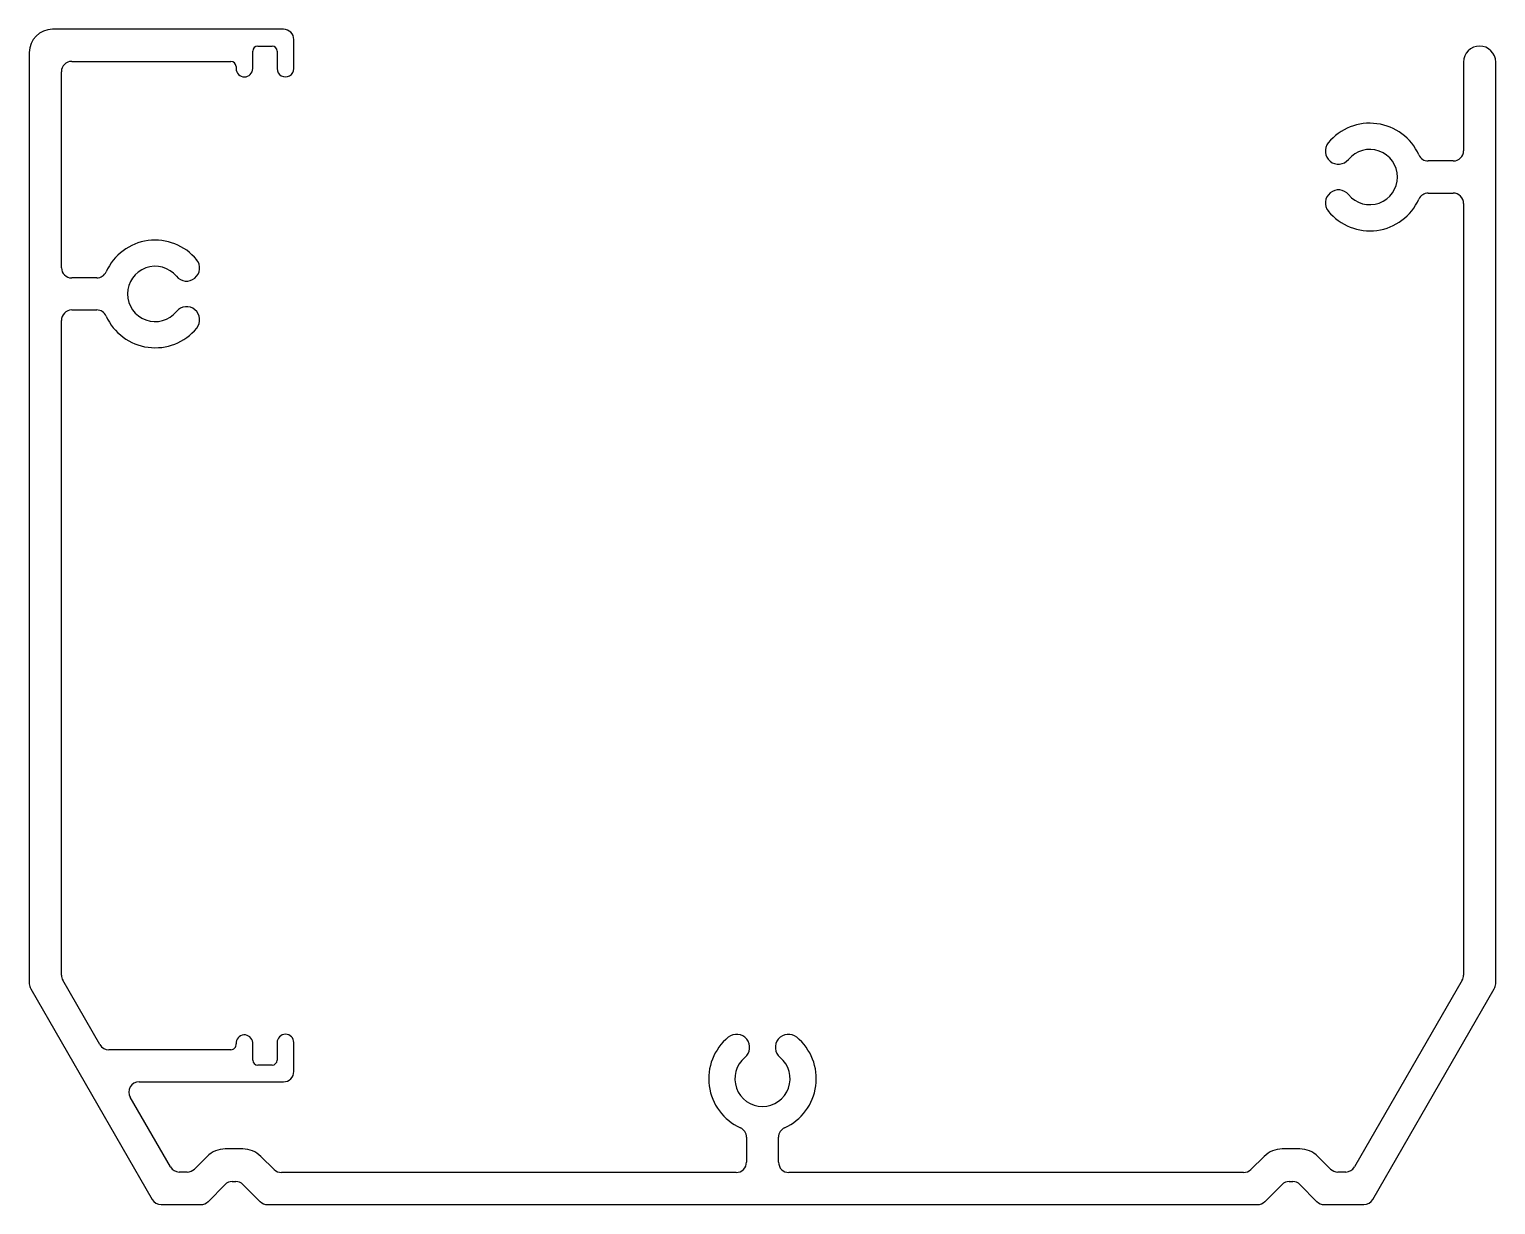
# Model space of a CAD drawing. Extents: x -57 to 57, y 32 to 124.
import ezdxf

# ---------------------------------------------------------------- set-up
doc = ezdxf.new("R2010")
doc.units = 0
doc.layers.get('0').update_dxf_attribs({"linetype": 'CONTINUOUS'})

msp = doc.modelspace()

# ---------------------------------------------------------------- linework, layer by layer
for p, q in [((-37.3, 123.76), (-55.3, 123.76)), ((-39.3, 122.46), (-38.2, 122.46)), ((-36.5, 120.71), (-36.5, 122.96)), ((-57.1, 121.96), (-57.1, 49.46)), ((-53.8, 121.26), (-41.4, 121.26)), ((-39.7, 120.71), (-39.7, 122.06)), ((-37.8, 122.06), (-37.8, 120.71)), ((54.6, 121.21), (54.6, 114.31)), ((57.1, 49.46), (57.1, 121.21)), ((-54.6, 105.19), (-54.6, 120.46)), ((-41, 120.86), (-41, 120.71)), ((53.8, 113.51), (51.85, 113.51)), ((51.85, 111.01), (53.8, 111.01)), ((54.6, 110.21), (54.6, 50.13)), ((-51.85, 104.41), (-53.8, 104.41)), ((-53.8, 101.91), (-51.85, 101.91)), ((-54.6, 50.13), (-54.6, 101.09)), ((-51.6, 44.72), (-54.49, 49.73)), ((54.49, 49.73), (46.11, 35.2)), ((-56.99, 49.06), (-47.53, 32.66)), ((47.53, 32.66), (56.99, 49.06)), ((-39.7, 43.52), (-39.7, 44.87)), ((-37.8, 44.87), (-37.8, 43.52)), ((-36.5, 42.62), (-36.5, 44.87)), ((-41.4, 44.32), (-50.91, 44.32)), ((-38.2, 43.12), (-39.3, 43.12)), ((-48.55, 41.82), (-37.3, 41.82)), ((-46.11, 35.2), (-49.24, 40.62)), ((-40.48, 36.6), (-41.84, 36.6)), ((-1.25, 37.51), (-1.25, 35.56)), ((1.25, 35.56), (1.25, 37.51)), ((41.84, 36.6), (40.48, 36.6)), ((-43.26, 36.01), (-44.24, 35.03)), ((-38.04, 34.99), (-39.06, 36.02)), ((39.06, 36.02), (38.04, 34.99)), ((44.24, 35.03), (43.26, 36.01)), ((-44.8, 34.8), (-45.42, 34.8)), ((-2.05, 34.76), (-37.47, 34.76)), ((37.47, 34.76), (2.05, 34.76)), ((45.42, 34.8), (44.8, 34.8)), ((-43.18, 32.49), (-41.85, 33.82)), ((-41.29, 34.06), (-41.03, 34.06)), ((-40.46, 33.83), (-39.13, 32.49)), ((39.13, 32.49), (40.46, 33.83)), ((41.03, 34.06), (41.29, 34.06)), ((41.85, 33.82), (43.18, 32.49)), ((-46.84, 32.26), (-43.75, 32.26)), ((-38.56, 32.26), (38.56, 32.26)), ((43.75, 32.26), (46.84, 32.26))]:
    msp.add_line(p, q)
for centre, radius, start, end in [((-55.3, 121.96), 1.8, 90, 180), ((-37.3, 122.96), 0.8, 0.0058, 90), ((-39.3, 122.06), 0.4, 90, 180), ((-38.2, 122.06), 0.4, 0.0058, 90), ((55.85, 121.21), 1.25, 0, 180), ((-53.8, 120.46), 0.8, 90, 180), ((-41.4, 120.86), 0.4, 0, 90), ((-40.35, 120.71), 0.65, 180, 0), ((-37.15, 120.71), 0.65, 180.0058, 0.0596), ((47.3, 112.26), 4.19, 24.2565, 140.5292), ((44.85, 114.28), 1.02, 140.649, 320.3308), ((47.3, 112.26), 2.15, 219.5847, 140.5658), ((53.8, 114.31), 0.8, 270, 0), ((51.85, 114.31), 0.8, 204.2565, 270), ((44.86, 110.24), 1.02, 39.5847, 219.1167), ((51.85, 110.21), 0.8, 90.0037, 155.7417), ((53.8, 110.21), 0.8, 360, 90.0037), ((47.3, 112.26), 4.19, 219.4708, 335.7417), ((-47.3, 103.16), 4.19, 39.4708, 155.7435), ((-53.8, 105.21), 0.8, 181.19, 270), ((-47.3, 103.16), 2.15, 39.5847, 320.5658), ((-44.86, 105.18), 1.02, 219.5847, 39.1167), ((-51.85, 105.21), 0.8, 270, 335.7435), ((-53.8, 101.11), 0.8, 89.9963, 181.19), ((-51.85, 101.11), 0.8, 24.2583, 89.9963), ((-44.85, 101.14), 1.02, 320.649, 140.3308), ((-47.3, 103.16), 4.19, 204.2583, 320.5292), ((-56.3, 49.46), 0.8, 180, 209.9756), ((-53.8, 50.13), 0.8, 180, 209.9756), ((53.8, 50.13), 0.8, 330.0244, 360), ((56.3, 49.46), 0.8, 330.0244, 360), ((-50.91, 45.12), 0.8, 209.9756, 270), ((-41.4, 44.72), 0.4, 270, 8.1301), ((-40.35, 44.82), 0.654, 4.4218, 183.7746), ((-37.15, 44.87), 0.65, 0.0919, 179.9942), ((0, 42.06), 4.19, 129.4708, 245.7417), ((-2.02, 44.5), 1.02, 309.5847, 129.1167), ((2.02, 44.5), 1.02, 50.649, 230.3308), ((0, 42.06), 4.19, 294.2565, 50.5292), ((-39.3, 43.52), 0.4, 180, 270), ((-38.2, 43.52), 0.4, 270, 359.9942), ((0, 42.06), 2.15, 129.5847, 50.5658), ((-37.3, 42.62), 0.8, 270, 359.9942), ((-48.55, 41.02), 0.8, 90, 209.9756), ((-2.05, 37.51), 0.8, 0.0037, 65.7417), ((2.05, 37.51), 0.8, 114.2565, 180), ((-41.84, 34.6), 2, 90, 135), ((-40.48, 34.6), 2, 45.0878, 90), ((40.48, 34.6), 2, 90, 134.9122), ((41.84, 34.6), 2, 45, 90), ((-2.05, 35.56), 0.8, 270, 0.0037), ((2.05, 35.56), 0.8, 180, 270), ((-45.42, 35.6), 0.8, 209.9756, 270), ((-44.8, 35.6), 0.8, 270, 315), ((-37.47, 35.56), 0.8, 225.0878, 270), ((37.47, 35.56), 0.8, 270, 314.9122), ((44.8, 35.6), 0.8, 225, 270), ((45.42, 35.6), 0.8, 270, 330.0244), ((-41.29, 33.26), 0.8, 90, 135), ((-41.03, 33.26), 0.8, 45.0878, 90), ((41.03, 33.26), 0.8, 90, 134.9122), ((41.29, 33.26), 0.8, 45, 90), ((-46.84, 33.06), 0.8, 209.9756, 270), ((-43.75, 33.06), 0.8, 270, 315), ((-38.56, 33.06), 0.8, 225.0878, 270), ((38.56, 33.06), 0.8, 270, 314.9122), ((43.75, 33.06), 0.8, 225, 270), ((46.84, 33.06), 0.8, 270, 330.0244)]:
    msp.add_arc(centre, radius, start, end)

doc.saveas('drawing.dxf')
